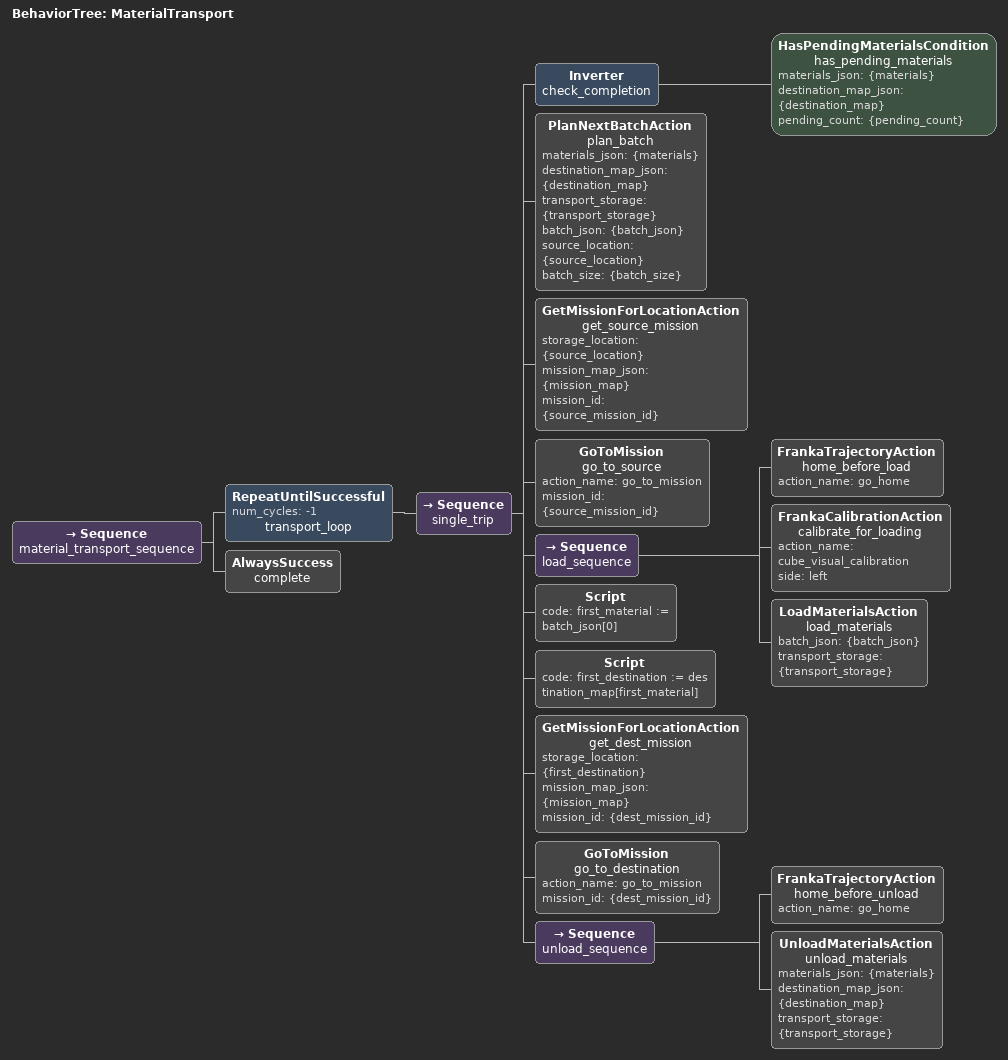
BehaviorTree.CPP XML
<root BTCPP_format="4">
    <BehaviorTree ID="MaterialTransport">
        <Sequence name="material_transport_sequence">
            <!-- Main transport loop: Repeat until all materials at destinations -->
            <RepeatUntilSuccessful num_cycles="-1" name="transport_loop">
                <Sequence name="single_trip">
                    <!-- 1. Check if all materials are at their destinations (database query) -->
                    <Inverter name="check_completion">
                        <HasPendingMaterialsCondition name="has_pending_materials"
                                                     materials_json="{materials}"
                                                     destination_map_json="{destination_map}"
                                                     pending_count="{pending_count}" />
                    </Inverter>

                    <!-- 2. Plan next batch (queries database for material locations & MiR capacity) -->
                    <PlanNextBatchAction name="plan_batch"
                                        materials_json="{materials}"
                                        destination_map_json="{destination_map}"
                                        transport_storage="{transport_storage}"
                                        batch_json="{batch_json}"
                                        source_location="{source_location}"
                                        batch_size="{batch_size}" />

                    <!-- 3. Get mission ID for source location -->
                    <GetMissionForLocationAction name="get_source_mission"
                                                storage_location="{source_location}"
                                                mission_map_json="{mission_map}"
                                                mission_id="{source_mission_id}" />

                    <!-- 4. Drive to source location -->
                    <GoToMission name="go_to_source"
                                action_name="go_to_mission"
                                mission_id="{source_mission_id}" />

                    <!-- 5. Load materials onto MiR (using Franka) -->
                    <Sequence name="load_sequence">
                        <!-- Home manipulator before loading -->
                        <FrankaTrajectoryAction name="home_before_load"
                                               action_name="go_home" />

                        <!-- Calibrate camera for precise picking -->
                        <FrankaCalibrationAction name="calibrate_for_loading"
                                                action_name="cube_visual_calibration"
                                                side="left" />

                        <!-- Load the planned batch (database updated) -->
                        <LoadMaterialsAction name="load_materials"
                                            batch_json="{batch_json}"
                                            transport_storage="{transport_storage}" />
                    </Sequence>

                    <!-- 6. Get first destination from batch (simplified: assume same destination) -->
                    <!-- Note: In future, could sort batch by destination and deliver in sub-trips -->
                    <Script code="first_material := batch_json[0]" />
                    <Script code="first_destination := destination_map[first_material]" />

                    <!-- 7. Get mission ID for destination -->
                    <GetMissionForLocationAction name="get_dest_mission"
                                                storage_location="{first_destination}"
                                                mission_map_json="{mission_map}"
                                                mission_id="{dest_mission_id}" />

                    <!-- 8. Drive to destination -->
                    <GoToMission name="go_to_destination"
                                action_name="go_to_mission"
                                mission_id="{dest_mission_id}" />

                    <!-- 9. Unload materials at destination -->
                    <Sequence name="unload_sequence">
                        <!-- Home manipulator before unloading -->
                        <FrankaTrajectoryAction name="home_before_unload"
                                               action_name="go_home" />

                        <!-- Placeholder for OpenTrons placement (not implemented yet) -->

                        <!-- Unload materials from MiR (database updated with destinations) -->
                        <UnloadMaterialsAction name="unload_materials"
                                              materials_json="{materials}"
                                              destination_map_json="{destination_map}"
                                              transport_storage="{transport_storage}" />
                    </Sequence>

                    <!-- Return to start of loop to check if more trips needed -->
                </Sequence>
            </RepeatUntilSuccessful>

            <!-- All materials at their destinations! -->
            <AlwaysSuccess name="complete" />
        </Sequence>
    </BehaviorTree>
</root>
